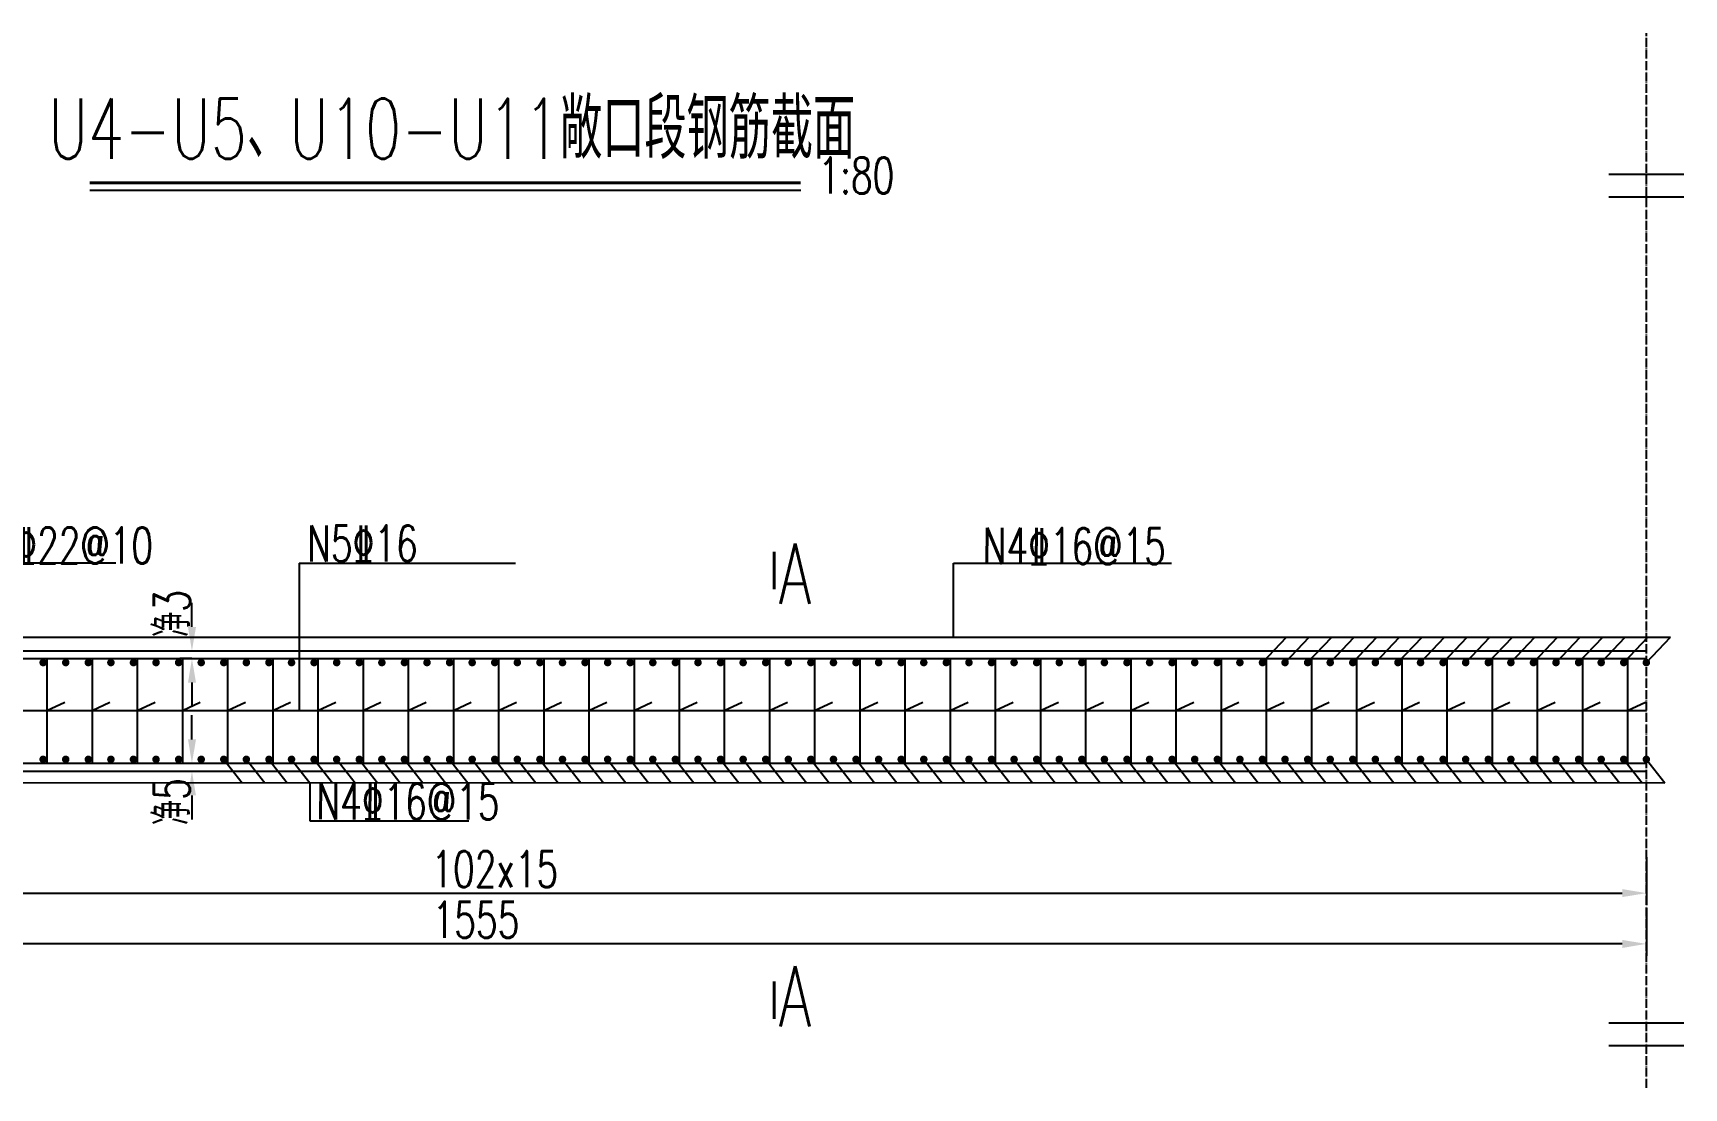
# Model space of a CAD drawing. Header units: millimetres. Extents: x -24222 to 32035, y -74604 to 14337.
# Drawn here: x 411 to 1508, y -3349 to -2648 of the extents above; entities that cross this region are included whole.
import ezdxf
from ezdxf.enums import TextEntityAlignment as Align

# ---------------------------------------------------------------- set-up
doc = ezdxf.new("R2010")
doc.units = ezdxf.units.MM
doc.header["$LTSCALE"] = 0.25
doc.header["$MEASUREMENT"] = 0
doc.linetypes.add('ACAD_ISO04W100', pattern=[30, 24, -3, 0, -3])
for name, color, linetype in [('中心线', 5, 'ACAD_ISO04W100'), ('文字', 7, 'Continuous'), ('标注', 7, 'Continuous'), ('次轮廓线', 7, 'Continuous'), ('钢筋', 1, 'Continuous')]:
    doc.layers.add(name, color=color, linetype=linetype)
doc.styles.get("Standard").update_dxf_attribs({"font": 'simplex1.shx', "width": 0.7, "bigfont": 'hztxt.shx'})
doc.dimstyles.new('80', dxfattribs={"dimscale": 8, "dimtxt": 3, "dimasz": 2, "dimexe": 1, "dimexo": 1, "dimgap": 0.5, "dimtad": 1, "dimdec": 1, "dimdsep": 46, "dimtxsty": 'Standard', "dimcen": 0.5, "dimadec": 0, "dimazin": 0, "dimtfac": 1, "dimtdec": 1, "dimtofl": 0, "dimtmove": 2, "dimatfit": 3, "dimfxl": 0, "dimtolj": 1, "dimtzin": 0, "dimarcsym": 0})

# ---------------------------------------------------------------- blocks, each defined once
blk = doc.blocks.new('点筋')
at = {"layer": '钢筋', "const_width": 2.5}
blk.add_lwpolyline([(-1.25, 0, 1), (1.25, 0, 1)], format="xyb", close=True, dxfattribs=at)
blk = doc.blocks.new('*D173')
at = {"layer": 'Defpoints', "color": 0}
for p in [(-47.1, -3130.9), (1482.9, -3130.9), (1482.9, -3219.8)]:
    blk.add_point(p, dxfattribs=at)
at = {"layer": '标注', "color": 0, "lineweight": -2}
for p, q in [((-47.1, -3195.8), (-47.1, -3227.8)), ((1482.9, -3195.8), (1482.9, -3227.8)), ((-31.1, -3219.8), (1466.9, -3219.8))]:
    blk.add_line(p, q, dxfattribs=at)
at = {"layer": '标注', "color": 0}
for points in [[(-31.1, -3217.1), (-31.1, -3222.4), (-47.1, -3219.8)], [(1466.9, -3217.1), (1466.9, -3222.4), (1482.9, -3219.8)]]:
    blk.add_solid(points, dxfattribs=at)
at = {"layer": '标注', "color": 0, "insert": (717.9, -3203.8), "char_height": 24, "attachment_point": 5}
blk.add_mtext('\\A1;102x15', dxfattribs=at)
blk = doc.blocks.new('*D179')
at = {"layer": 'Defpoints', "color": 0}
for p in [(-72.1, -3130.9), (1482.9, -3130.9), (-72.1, -3253.5)]:
    blk.add_point(p, dxfattribs=at)
at = {"layer": '标注', "color": 0, "lineweight": -2}
for p, q in [((-72.1, -3229.5), (-72.1, -3261.5)), ((1482.9, -3229.5), (1482.9, -3261.5)), ((1466.9, -3253.5), (-56.1, -3253.5))]:
    blk.add_line(p, q, dxfattribs=at)
at = {"layer": '标注', "color": 0}
for points in [[(-56.1, -3250.9), (-56.1, -3256.2), (-72.1, -3253.5)], [(1466.9, -3250.9), (1466.9, -3256.2), (1482.9, -3253.5)]]:
    blk.add_solid(points, dxfattribs=at)
at = {"layer": '标注', "color": 0, "insert": (705.4, -3237.5), "char_height": 24, "attachment_point": 5}
blk.add_mtext('\\A1;1555', dxfattribs=at)
blk = doc.blocks.new('*D247')
at = {"layer": 'Defpoints', "color": 0}
for p in [(516.7, -3133.6), (516.7, -3138.9), (516.7, -3138.9)]:
    blk.add_point(p, dxfattribs=at)
at = {"layer": '标注', "color": 0, "lineweight": -2}
for p, q in [((516.7, -3117.6), (516.7, -3101.6)), ((516.7, -3133.6), (508.7, -3133.6)), ((516.7, -3138.9), (508.7, -3138.9)), ((516.7, -3154.9), (516.7, -3170.9))]:
    blk.add_line(p, q, dxfattribs=at)
at = {"layer": '标注', "color": 0}
for points in [[(514.1, -3117.6), (519.4, -3117.6), (516.7, -3133.6)], [(514.1, -3154.9), (519.4, -3154.9), (516.7, -3138.9)]]:
    blk.add_solid(points, dxfattribs=at)
at = {"layer": '标注', "color": 0, "insert": (503.4, -3159), "char_height": 24, "attachment_point": 5, "rotation": 90}
blk.add_mtext('\\A1;净5', dxfattribs=at)
blk = doc.blocks.new('*D248')
at = {"layer": 'Defpoints', "color": 0}
for p in [(516.7, -3058.9), (516.7, -3058.9), (516.7, -3063.9)]:
    blk.add_point(p, dxfattribs=at)
at = {"layer": '标注', "color": 0, "lineweight": -2}
for p, q in [((516.7, -3042.9), (516.7, -3026.9)), ((516.7, -3058.9), (508.7, -3058.9)), ((516.7, -3063.9), (508.7, -3063.9)), ((516.7, -3079.9), (516.7, -3095.9))]:
    blk.add_line(p, q, dxfattribs=at)
at = {"layer": '标注', "color": 0}
for points in [[(514.1, -3042.9), (519.4, -3042.9), (516.7, -3058.9)], [(514.1, -3079.9), (519.4, -3079.9), (516.7, -3063.9)]]:
    blk.add_solid(points, dxfattribs=at)
at = {"layer": '标注', "color": 0, "insert": (503.5, -3034), "char_height": 24, "attachment_point": 5, "rotation": 90}
blk.add_mtext('\\A1;净3', dxfattribs=at)

msp = doc.modelspace()

# ---------------------------------------------------------------- linework, layer by layer
at = {"layer": '中心线'}
msp.add_line((1482.868, -3349.263), (1482.868, -2648.252), dxfattribs=at)
at = {"layer": '文字'}
msp.add_line((448.859, -2752.769), (921.178, -2752.769), dxfattribs=at)
at = {"layer": '文字', "const_width": 2}
for points in [[(448.859, -2747.769), (921.178, -2747.769)], [(903.492, -3017.868), (903.492, -2992.868)], [(903.492, -3303.369), (903.492, -3278.369)]]:
    msp.add_lwpolyline(points, dxfattribs=at)
at = {"layer": '标注'}
for p, q in [((1457.868, -2742.054), (1507.868, -2742.054)), ((1457.868, -2757.054), (1507.868, -2757.054)), ((367.381, -3000.208), (466.084, -3000.208)), ((587.901, -3000.624), (731.618, -3000.624)), ((587.901, -3000.624), (587.901, -3098.389)), ((1022.683, -3049.764), (1022.683, -3000.624)), ((1022.683, -3000.624), (1167.47, -3000.624)), ((148.882, -3049.764), (1498.882, -3049.764)), ((1227.868, -3066.589), (1243.882, -3049.764)), ((1242.868, -3066.589), (1258.882, -3049.764)), ((1257.868, -3066.589), (1273.882, -3049.764)), ((1272.868, -3066.589), (1288.882, -3049.764)), ((1287.868, -3066.589), (1303.882, -3049.764)), ((1302.868, -3066.589), (1318.882, -3049.764)), ((1317.868, -3066.589), (1333.882, -3049.764)), ((1332.868, -3066.589), (1348.882, -3049.764)), ((1347.868, -3066.589), (1363.882, -3049.764)), ((1362.868, -3066.589), (1378.882, -3049.764)), ((1377.868, -3066.589), (1393.882, -3049.764)), ((1392.868, -3066.589), (1408.882, -3049.764)), ((1407.868, -3066.589), (1423.882, -3049.764)), ((1422.868, -3066.589), (1438.882, -3049.764)), ((1437.868, -3066.589), (1453.882, -3049.764)), ((1452.868, -3066.589), (1468.882, -3049.764)), ((1467.868, -3066.589), (1483.882, -3049.764)), ((1482.868, -3066.589), (1498.882, -3049.764)), ((135.368, -3098.389), (1482.868, -3098.389)), ((420.368, -3098.389), (432.265, -3092.872)), ((450.368, -3098.389), (462.265, -3092.872)), ((480.368, -3098.389), (492.265, -3092.872)), ((510.368, -3098.389), (522.265, -3092.872)), ((540.368, -3098.389), (552.265, -3092.872)), ((570.368, -3098.389), (582.265, -3092.872)), ((600.368, -3098.389), (612.265, -3092.872)), ((630.368, -3098.389), (642.265, -3092.872)), ((660.368, -3098.389), (672.265, -3092.872)), ((690.368, -3098.389), (702.265, -3092.872)), ((720.368, -3098.389), (732.265, -3092.872)), ((750.368, -3098.389), (762.265, -3092.872)), ((780.368, -3098.389), (792.265, -3092.872)), ((810.368, -3098.389), (822.265, -3092.872)), ((840.368, -3098.389), (852.265, -3092.872)), ((870.368, -3098.389), (882.265, -3092.872)), ((900.368, -3098.389), (912.265, -3092.872)), ((930.368, -3098.389), (942.265, -3092.872)), ((960.368, -3098.389), (972.265, -3092.872)), ((990.368, -3098.389), (1002.265, -3092.872)), ((1020.368, -3098.389), (1032.265, -3092.872)), ((1050.368, -3098.389), (1062.265, -3092.872)), ((1080.368, -3098.389), (1092.265, -3092.872)), ((1110.368, -3098.389), (1122.265, -3092.872)), ((1140.368, -3098.389), (1152.265, -3092.872)), ((1170.368, -3098.389), (1182.265, -3092.872)), ((1200.368, -3098.389), (1212.265, -3092.872)), ((1230.368, -3098.389), (1242.265, -3092.872)), ((1260.368, -3098.389), (1272.265, -3092.872)), ((1290.368, -3098.389), (1302.265, -3092.872)), ((1320.368, -3098.389), (1332.265, -3092.872)), ((1350.368, -3098.389), (1362.265, -3092.872)), ((1380.368, -3098.389), (1392.265, -3092.872)), ((1410.368, -3098.389), (1422.265, -3092.872)), ((1440.368, -3098.389), (1452.265, -3092.872)), ((1470.368, -3098.389), (1482.265, -3092.872)), ((537.868, -3130.889), (550.046, -3146.414)), ((552.868, -3130.889), (565.046, -3146.414)), ((567.868, -3130.889), (580.046, -3146.414)), ((582.868, -3130.889), (595.046, -3146.414)), ((597.868, -3130.889), (610.046, -3146.414)), ((612.868, -3130.889), (625.046, -3146.414)), ((627.868, -3130.889), (640.046, -3146.414)), ((642.868, -3130.889), (655.046, -3146.414)), ((657.868, -3130.889), (670.046, -3146.414)), ((672.868, -3130.889), (685.046, -3146.414)), ((687.868, -3130.889), (700.046, -3146.414)), ((702.868, -3130.889), (715.046, -3146.414)), ((717.868, -3130.889), (730.046, -3146.414)), ((732.868, -3130.889), (745.046, -3146.414)), ((747.868, -3130.889), (760.046, -3146.414)), ((762.868, -3130.889), (775.046, -3146.414)), ((777.868, -3130.889), (790.046, -3146.414)), ((792.868, -3130.889), (805.046, -3146.414)), ((807.868, -3130.889), (820.046, -3146.414)), ((822.868, -3130.889), (835.046, -3146.414)), ((837.868, -3130.889), (850.046, -3146.414)), ((852.868, -3130.889), (865.046, -3146.414)), ((867.868, -3130.889), (880.046, -3146.414)), ((882.868, -3130.889), (895.046, -3146.414)), ((897.868, -3130.889), (910.046, -3146.414)), ((912.868, -3130.889), (925.046, -3146.414)), ((927.868, -3130.889), (940.046, -3146.414)), ((942.868, -3130.889), (955.046, -3146.414)), ((957.868, -3130.889), (970.046, -3146.414)), ((972.868, -3130.889), (985.046, -3146.414)), ((987.868, -3130.889), (1000.046, -3146.414)), ((1002.868, -3130.889), (1015.046, -3146.414)), ((1017.868, -3130.889), (1030.046, -3146.414)), ((1032.868, -3130.889), (1045.046, -3146.414)), ((1047.868, -3130.889), (1060.046, -3146.414)), ((1062.868, -3130.889), (1075.046, -3146.414)), ((1077.868, -3130.889), (1090.046, -3146.414)), ((1092.868, -3130.889), (1105.046, -3146.414)), ((1107.868, -3130.889), (1120.046, -3146.414)), ((1122.868, -3130.889), (1135.046, -3146.414)), ((1137.868, -3130.889), (1150.046, -3146.414)), ((1152.868, -3130.889), (1165.046, -3146.414)), ((1167.868, -3130.889), (1180.046, -3146.414)), ((1182.868, -3130.889), (1195.046, -3146.414)), ((1197.868, -3130.889), (1210.046, -3146.414)), ((1212.868, -3130.889), (1225.046, -3146.414)), ((1227.868, -3130.889), (1240.046, -3146.414)), ((1242.868, -3130.889), (1255.046, -3146.414)), ((1257.868, -3130.889), (1270.046, -3146.414)), ((1272.868, -3130.889), (1285.046, -3146.414)), ((1287.868, -3130.889), (1300.046, -3146.414)), ((1302.868, -3130.889), (1315.046, -3146.414)), ((1317.868, -3130.889), (1330.046, -3146.414)), ((1332.868, -3130.889), (1345.046, -3146.414)), ((1347.868, -3130.889), (1360.046, -3146.414)), ((1362.868, -3130.889), (1375.046, -3146.414)), ((1377.868, -3130.889), (1390.046, -3146.414)), ((1392.868, -3130.889), (1405.046, -3146.414)), ((1407.868, -3130.889), (1420.046, -3146.414)), ((1422.868, -3130.889), (1435.046, -3146.414)), ((1437.868, -3130.889), (1450.046, -3146.414)), ((1452.868, -3130.889), (1465.046, -3146.414)), ((1467.868, -3130.889), (1480.046, -3146.414)), ((1482.868, -3130.889), (1495.046, -3146.414)), ((-52.954, -3146.358), (1495.046, -3146.414)), ((595.046, -3146.414), (595.046, -3171.794)), ((595.046, -3171.794), (700.617, -3171.794)), ((1457.868, -3306.062), (1507.868, -3306.062)), ((1457.868, -3321.062), (1507.868, -3321.062))]:
    msp.add_line(p, q, dxfattribs=at)
at = {"layer": '次轮廓线'}
for p, q in [((127.981, -3058.889), (1482.868, -3058.889)), ((1482.868, -3138.889), (-72.132, -3138.889)), ((1469.868, -3138.889), (-72.132, -3138.889))]:
    msp.add_line(p, q, dxfattribs=at)
at = {"layer": '钢筋'}
for p, q in [((53.168, -3063.889), (1482.868, -3063.889)), ((420.368, -3063.889), (420.368, -3132.889)), ((450.368, -3063.889), (450.368, -3132.889)), ((480.368, -3063.889), (480.368, -3132.889)), ((510.368, -3063.889), (510.368, -3132.889)), ((540.368, -3063.889), (540.368, -3132.889)), ((570.368, -3063.889), (570.368, -3132.889)), ((600.368, -3063.889), (600.368, -3132.889)), ((630.368, -3063.889), (630.368, -3132.889)), ((660.368, -3063.889), (660.368, -3132.889)), ((690.368, -3063.889), (690.368, -3132.889)), ((720.368, -3063.889), (720.368, -3132.889)), ((750.368, -3063.889), (750.368, -3132.889)), ((780.368, -3063.889), (780.368, -3132.889)), ((810.368, -3063.889), (810.368, -3132.889)), ((840.368, -3063.889), (840.368, -3132.889)), ((870.368, -3063.889), (870.368, -3132.889)), ((900.368, -3063.889), (900.368, -3132.889)), ((930.368, -3063.889), (930.368, -3132.889)), ((960.368, -3063.889), (960.368, -3132.889)), ((990.368, -3063.889), (990.368, -3132.889)), ((1020.368, -3063.889), (1020.368, -3132.889)), ((1050.368, -3063.889), (1050.368, -3132.889)), ((1080.368, -3063.889), (1080.368, -3132.889)), ((1110.368, -3063.889), (1110.368, -3132.889)), ((1140.368, -3063.889), (1140.368, -3132.889)), ((1170.368, -3063.889), (1170.368, -3132.889)), ((1200.368, -3063.889), (1200.368, -3132.889)), ((1230.368, -3063.889), (1230.368, -3132.889)), ((1260.368, -3063.889), (1260.368, -3132.889)), ((1290.368, -3063.889), (1290.368, -3132.889)), ((1320.368, -3063.889), (1320.368, -3132.889)), ((1350.368, -3063.889), (1350.368, -3132.889)), ((1380.368, -3063.889), (1380.368, -3132.889)), ((1410.368, -3063.889), (1410.368, -3132.889)), ((1440.368, -3063.889), (1440.368, -3132.889)), ((1470.368, -3063.889), (1470.368, -3132.889)), ((1482.868, -3133.589), (23.868, -3133.589))]:
    msp.add_line(p, q, dxfattribs=at)

# ---------------------------------------------------------------- block references
at = {"layer": '钢筋', "xscale": -1}
for p in [(417.868, -3066.589), (432.868, -3066.589), (447.868, -3066.589), (462.868, -3066.589), (477.868, -3066.589), (492.868, -3066.589), (507.868, -3066.589), (522.868, -3066.589), (537.868, -3066.589), (552.868, -3066.589), (567.868, -3066.589), (582.868, -3066.589), (597.868, -3066.589), (612.868, -3066.589), (627.868, -3066.589), (642.868, -3066.589), (657.868, -3066.589), (672.868, -3066.589), (687.868, -3066.589), (702.868, -3066.589), (717.868, -3066.589), (732.868, -3066.589), (747.868, -3066.589), (762.868, -3066.589), (777.868, -3066.589), (792.868, -3066.589), (807.868, -3066.589), (822.868, -3066.589), (837.868, -3066.589), (852.868, -3066.589), (867.868, -3066.589), (882.868, -3066.589), (897.868, -3066.589), (912.868, -3066.589), (927.868, -3066.589), (942.868, -3066.589), (957.868, -3066.589), (972.868, -3066.589), (987.868, -3066.589), (1002.868, -3066.589), (1017.868, -3066.589), (1032.868, -3066.589), (1047.868, -3066.589), (1062.868, -3066.589), (1077.868, -3066.589), (1092.868, -3066.589), (1107.868, -3066.589), (1122.868, -3066.589), (1137.868, -3066.589), (1152.868, -3066.589), (1167.868, -3066.589), (1182.868, -3066.589), (1197.868, -3066.589), (1212.868, -3066.589), (1227.868, -3066.589), (1242.868, -3066.589), (1257.868, -3066.589), (1272.868, -3066.589), (1287.868, -3066.589), (1302.868, -3066.589), (1317.868, -3066.589), (1332.868, -3066.589), (1347.868, -3066.589), (1362.868, -3066.589), (1377.868, -3066.589), (1392.868, -3066.589), (1407.868, -3066.589), (1422.868, -3066.589), (1437.868, -3066.589), (1452.868, -3066.589), (1467.868, -3066.589), (1482.868, -3066.589), (417.868, -3130.889), (432.868, -3130.889), (447.868, -3130.889), (462.868, -3130.889), (477.868, -3130.889), (492.868, -3130.889), (507.868, -3130.889), (522.868, -3130.889), (537.868, -3130.889), (552.868, -3130.889), (567.868, -3130.889), (582.868, -3130.889), (597.868, -3130.889), (612.868, -3130.889), (627.868, -3130.889), (642.868, -3130.889), (657.868, -3130.889), (672.868, -3130.889), (687.868, -3130.889), (702.868, -3130.889), (717.868, -3130.889), (732.868, -3130.889), (747.868, -3130.889), (762.868, -3130.889), (777.868, -3130.889), (792.868, -3130.889), (807.868, -3130.889), (822.868, -3130.889), (837.868, -3130.889), (852.868, -3130.889), (867.868, -3130.889), (882.868, -3130.889), (897.868, -3130.889), (912.868, -3130.889), (927.868, -3130.889), (942.868, -3130.889), (957.868, -3130.889), (972.868, -3130.889), (987.868, -3130.889), (1002.868, -3130.889), (1017.868, -3130.889), (1032.868, -3130.889), (1047.868, -3130.889), (1062.868, -3130.889), (1077.868, -3130.889), (1092.868, -3130.889), (1107.868, -3130.889), (1122.868, -3130.889), (1137.868, -3130.889), (1152.868, -3130.889), (1167.868, -3130.889), (1182.868, -3130.889), (1197.868, -3130.889), (1212.868, -3130.889), (1227.868, -3130.889), (1242.868, -3130.889), (1257.868, -3130.889), (1272.868, -3130.889), (1287.868, -3130.889), (1302.868, -3130.889), (1317.868, -3130.889), (1332.868, -3130.889), (1347.868, -3130.889), (1362.868, -3130.889), (1377.868, -3130.889), (1392.868, -3130.889), (1407.868, -3130.889), (1422.868, -3130.889), (1437.868, -3130.889), (1452.868, -3130.889), (1467.868, -3130.889), (1482.868, -3130.889)]:
    msp.add_blockref('点筋', p, dxfattribs=at)

# ---------------------------------------------------------------- texts
at = {"layer": '文字', "width": 0.7}
for s, height, p in [('U4-U5、U10-U11敞口段钢筋截面', 40, (689.282, -2711.783)), ('1:80', 24, (958.086, -2742.972)), ('A', 40, (917.352, -3007.555)), ('A', 40, (917.352, -3288.418))]:
    msp.add_text(s, height=height, dxfattribs=at).set_placement(p, align=Align.MIDDLE_CENTER)
for s, p in [('N2%%13222@10', (369.153, -3000.646)), ('N5%%13216', (593.197, -2999.407)), ('N4%%13216@15', (1041.976, -3001.093)), ('N4%%13216@15', (599.314, -3170.735))]:
    msp.add_text(s, height=24, rotation=359.897934, dxfattribs=at).set_placement(p)

# ---------------------------------------------------------------- dimensions: what is measured, and where the dimension line sits
at = {"layer": '标注'}
for base, p1, p2, text, picture, middle in [((516.727, -3058.889), (516.727, -3063.889), (516.727, -3058.889), '净3', '*D248', (503.451, -3034.047)), ((516.727, -3138.889), (516.727, -3133.589), (516.727, -3138.889), '净5', '*D247', (503.435, -3159.006))]:
    dim = msp.add_linear_dim(base=base, p1=p1, p2=p2, angle=90, text=text, dimstyle='80', dxfattribs=at)
    dim.commit()
    dim.dimension.update_dxf_attribs({"geometry": picture, "text_midpoint": middle, "dimtype": 160})
dim = msp.add_linear_dim(base=(-72.132, -3253.528), p1=(1482.868, -3130.889), p2=(-72.132, -3130.889), dimstyle='80', dxfattribs=at)
dim.commit()
dim.dimension.update_dxf_attribs({"geometry": '*D179', "text_midpoint": (705.368, -3237.528)})
dim = msp.add_linear_dim(base=(1482.868, -3219.783), p1=(-47.132, -3130.889), p2=(1482.868, -3130.889), text='102x15', dimstyle='80', dxfattribs=at)
dim.commit()
dim.dimension.update_dxf_attribs({"geometry": '*D173', "text_midpoint": (717.868, -3203.783)})

doc.saveas('drawing.dxf')
